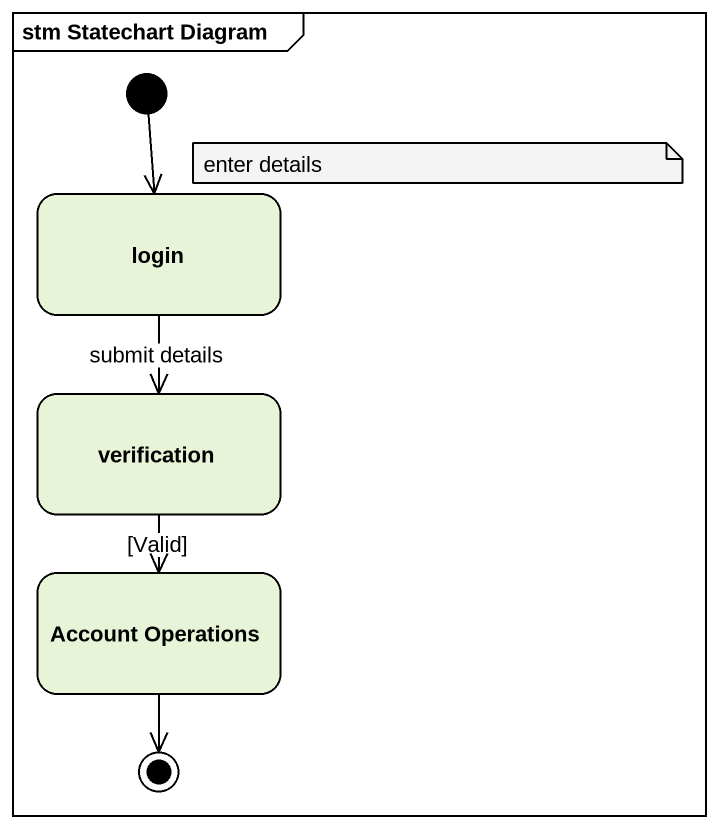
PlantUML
@startuml
mainframe stm Statechart Diagram
hide empty description
state login
state verification
state "Account Operations" as Account_Operations
[*] --> login
login --> verification : submit details
verification --> Account_Operations : [Valid]
Account_Operations --> [*]
note as N1
  enter details
end note
@enduml
